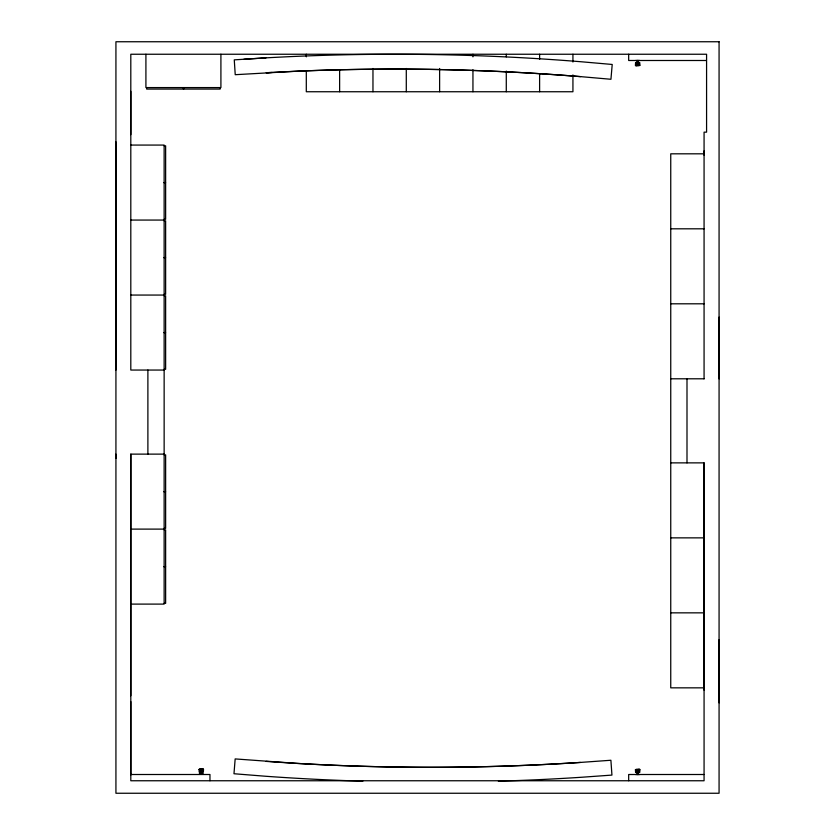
<?xml version="1.0" encoding="UTF-8"?>
<svg xmlns="http://www.w3.org/2000/svg" width="835" height="835" viewBox="0 0 835 835"><rect width="100%" height="100%" fill="white"/><g stroke="black" fill="none" stroke-linecap="round" stroke-linejoin="round"><path stroke-width="1.25" d="M115.929 458.384L115.929 454.125M115.929 370.051L115.929 141.866M130.803 774.922L130.803 454.125L164.14 454.125M130.803 134.654L130.803 91.328M704.072 378.798L670.745 378.798M704.072 690.138L704.072 462.872L670.745 462.872M704.072 155.195L704.072 150.947M719.071 702.84L719.071 639.725M719.071 378.881L719.071 317.133M637.105 62.615L637.147 65.788M638.222 772.385L638.18 769.212M202.801 772.072L202.696 768.889M636.134 62.615L636.239 65.788M639.192 772.385L639.088 769.212M203.5 769.421L203.364 772.072L199.189 772.072L199.043 769.421L203.218 768.889L203.5 769.421L199.043 769.421M635.435 65.255L635.581 62.615L639.746 62.615L639.892 65.255L635.727 65.788L635.435 65.255L639.892 65.255M639.892 769.745L639.746 772.385L635.581 772.385L635.435 769.745L639.61 769.212L639.892 769.745L635.435 769.745M200.755 768.889L200.713 772.072M638.18 65.788L638.222 62.615M637.147 769.212L637.105 772.385M199.857 768.889L199.753 772.072M639.088 65.788L639.192 62.615M636.239 769.212L636.134 772.385M639.746 60.496L635.581 60.496M635.581 774.504L639.746 774.504M362.86 781.174A2311.29 2311.29 0 0 1 265.655 776.258L233.977 773.742L235.167 758.921L297.437 763.42A2297.022 2297.022 0 0 0 580.461 762.428L610.896 760.257L611.94 775.089L582.016 777.228A2311.29 2311.29 0 0 1 498.37 781.184M243.862 59.264L265.989 57.855A2311.29 2311.29 0 0 1 582.319 61.853L612.212 64.462L610.938 79.273L580.534 76.622A2297.022 2297.022 0 0 0 297.563 71.184L235.23 74.701L234.27 59.859L265.989 57.855M272.189 72.436L266.219 72.739A2296.396 2296.396 0 0 1 580.534 76.632M706.441 60.496L628.672 60.496L628.672 54.244M130.803 145.071L164.14 145.071L164.14 604.102L130.803 604.102M164.14 145.822L165.633 145.822L165.633 182.573L164.14 182.573M704.072 153.817L670.745 153.817L670.745 687.842L704.072 687.842M164.14 182.813L165.633 182.813L165.633 219.313L164.14 219.313M130.803 220.064L164.14 220.064M164.14 220.816L165.633 220.816L165.633 257.556L164.14 257.556M670.745 228.811L704.072 228.811M164.14 257.806L165.633 257.806L165.633 294.306L164.14 294.306M130.803 295.058L164.14 295.058M164.14 295.809L165.633 295.809L165.633 332.549L164.14 332.549M670.745 303.804L704.072 303.804M164.14 332.8L165.633 332.8L165.633 369.3L164.14 369.3M164.14 370.051L130.803 370.051L130.803 54.244L706.577 54.244L706.577 132.16L704.072 132.16L704.072 378.881M164.14 454.866L165.633 454.866L165.633 491.617L164.14 491.617M164.14 491.867L165.633 491.867L165.633 528.367L164.14 528.367M130.803 529.108L164.14 529.108M164.14 529.86L165.633 529.86L165.633 566.61L164.14 566.61M670.745 537.865L704.072 537.865M164.14 566.861L165.633 566.861L165.633 603.35L164.14 603.35M670.745 612.848L704.072 612.848M131.022 774.504L209.961 774.504L209.961 780.756M703.842 774.504L628.672 774.504L628.672 780.756M201.778 773.868L201.799 768.889M704.072 462.872L704.072 780.756L130.803 780.756L130.803 701.598M686.996 378.798L686.996 462.872M638.159 60.496L638.159 62.615M638.159 772.385L638.159 774.504M637.919 60.496L637.919 62.615M637.919 772.385L637.919 774.504M637.418 60.496L637.418 62.615M637.418 772.385L637.418 774.504M637.168 60.496L637.168 62.615M637.168 772.385L637.168 774.504M572.935 54.244L572.935 62.009M572.935 74.931L572.935 91.746L306.299 91.746L306.299 71.058M539.608 54.244L539.608 59.421M539.608 73.647L539.608 91.746M506.281 54.244L506.281 56.832M506.281 71.058L506.281 91.746M472.944 54.244L472.944 56.832M472.944 69.764L472.944 91.746M439.617 68.47L439.617 91.746M406.29 68.47L406.29 91.746M372.963 68.47L372.963 91.746M339.626 69.764L339.626 91.746M306.299 54.244L306.299 56.832M220.91 54.244L220.91 87.581L145.916 87.581L145.916 54.244M220.158 87.581L220.158 89.074L146.668 89.074L146.668 87.581M201.527 772.072L201.527 774.181M201.026 772.072L201.026 774.181M200.776 772.072L200.776 774.181M183.669 87.581L183.669 89.074M183.418 87.581L183.418 89.074M147.889 370.051L147.889 454.125M130.803 454.125L130.803 695.764M580.461 762.418A2296.396 2296.396 0 0 1 266.125 761.384M199.419 773.868L203.364 774.181L199.419 773.868M719.071 41.75L115.929 41.75L115.929 793.25L719.071 793.25L719.071 41.75"/></g></svg>
